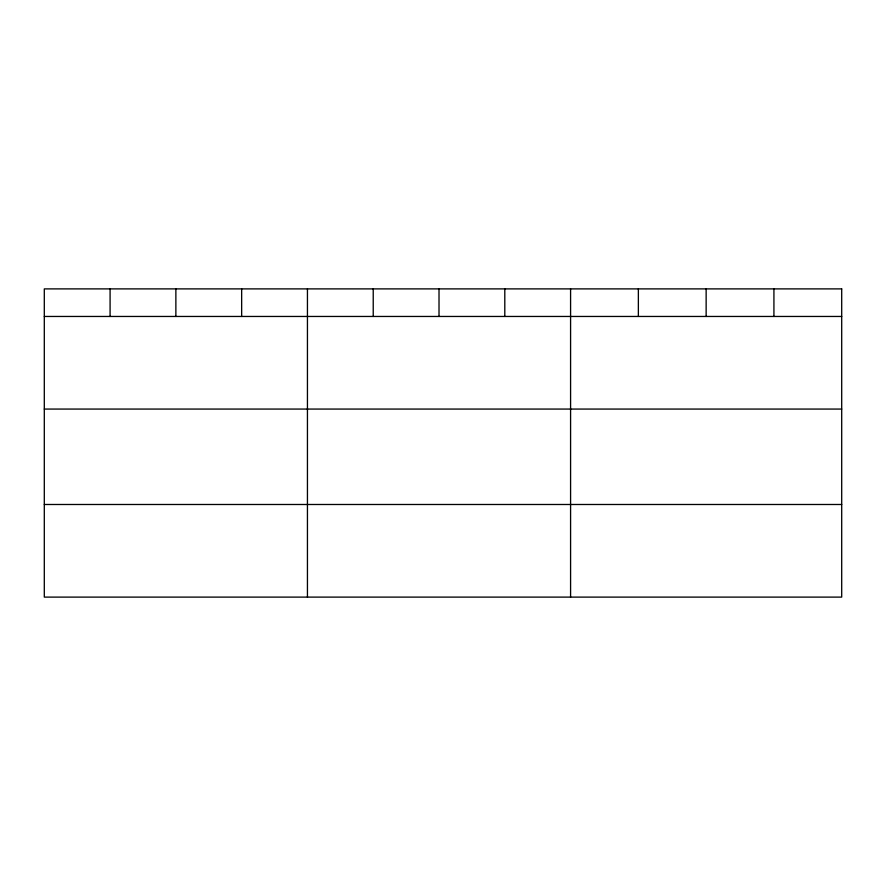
<?xml version="1.0" encoding="UTF-8"?>
<svg xmlns="http://www.w3.org/2000/svg" width="886" height="886" viewBox="0 0 886 886"><rect width="100%" height="100%" fill="white"/><g stroke="black" fill="none" stroke-linecap="round" stroke-linejoin="round"><path stroke-width="1.33" d="M44.3 316.457L841.7 316.457M44.3 409.066L841.7 409.066M44.3 504.488L841.7 504.488M773.921 288.891L773.921 316.457M706.142 288.891L706.142 316.457M638.363 288.891L638.363 316.457M570.584 288.891L570.584 597.109M504.798 288.891L504.798 316.457M439.013 288.891L439.013 316.457M373.227 288.891L373.227 316.457M307.442 288.891L307.442 597.109M241.656 288.891L241.656 316.457M175.871 288.891L175.871 316.457M110.085 288.891L110.085 316.457M841.7 288.891L44.3 288.891L44.3 597.109L841.7 597.109L841.7 288.891"/></g></svg>
